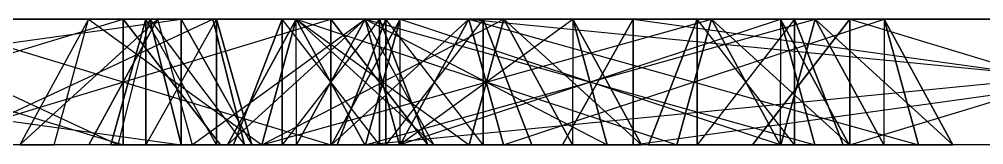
# Model space of a CAD drawing. Extents: x -3500 to 3500, y -22 to 22.
# Drawn here: x -1537.15 to -1518.94, y 19.69 to 22.05 of the extents above; entities that cross this region are included whole.
import ezdxf

# ---------------------------------------------------------------- set-up
doc = ezdxf.new("R2010")
doc.units = 0
doc.layers.add('UB3D', color=1, linetype='CONTINUOUS')

msp = doc.modelspace()

# ---------------------------------------------------------------- linework, layer by layer
at = {"layer": 'UB3D', "color": 2}
for points in [[(-1551.155591, 22.047244, -1537.809488), (-1551.155591, 19.685039, -1538.476142), (-1534.088898, 22.047244, -1537.809488)], [(-1551.155591, 19.685039, -1538.476142), (-1534.088898, 22.047244, -1537.809488), (-1534.088898, 19.685039, -1538.476142)], [(-1551.155591, 19.685039, -1535.809528), (-1551.155591, 22.047244, -1536.476181), (-1534.088898, 19.685039, -1535.809528)], [(-1551.155591, 22.047244, -1536.476181), (-1534.088898, 19.685039, -1535.809528), (-1534.088898, 22.047244, -1536.476181)], [(-1551.155591, 22.047244, -1537.809488), (-1551.155591, 22.047244, -1536.476181), (-1534.088898, 22.047244, -1537.809488)], [(-1551.155591, 22.047244, -1536.476181), (-1534.088898, 22.047244, -1537.809488), (-1534.088898, 22.047244, -1536.476181)], [(-1543.027126, 22.047244, 1207.270354), (-1543.027126, 19.685039, 1206.351732), (-1535.18811, 22.047244, 1207.270354)], [(-1543.027126, 19.685039, 1206.351732), (-1535.18811, 22.047244, 1207.270354), (-1535.18811, 19.685039, 1206.351732)], [(-1543.027126, 19.685039, 1210.02622), (-1543.027126, 22.047244, 1209.107598), (-1535.18811, 19.685039, 1210.02622)], [(-1543.027126, 22.047244, 1209.107598), (-1535.18811, 19.685039, 1210.02622), (-1535.18811, 22.047244, 1209.107598)], [(-1543.027126, 22.047244, 1207.270354), (-1543.027126, 22.047244, 1209.107598), (-1535.18811, 22.047244, 1207.270354)], [(-1543.027126, 22.047244, 1209.107598), (-1535.18811, 22.047244, 1207.270354), (-1535.18811, 22.047244, 1209.107598)], [(-1540.971378, 19.685039, -1556.548701), (-1540.374567, 22.047244, -1556.845787), (-1535.28248, 19.685039, -1545.120118)], [(-1540.374567, 22.047244, -1556.845787), (-1535.28248, 19.685039, -1545.120118), (-1534.685669, 22.047244, -1545.417205)], [(-1539.181024, 22.047244, -1557.439882), (-1540.374567, 22.047244, -1556.845787), (-1533.492126, 22.047244, -1546.011299)], [(-1540.374567, 22.047244, -1556.845787), (-1533.492126, 22.047244, -1546.011299), (-1534.685669, 22.047244, -1545.417205)], [(-1539.181024, 22.047244, -1557.439882), (-1538.584213, 19.685039, -1557.736969), (-1533.492126, 22.047244, -1546.011299)], [(-1539.107638, 22.047244, 1289.94752), (-1539.107638, 19.685039, 1289.028898), (-1531.268622, 22.047244, 1289.94752)], [(-1539.107638, 19.685039, 1289.028898), (-1531.268622, 22.047244, 1289.94752), (-1531.268622, 19.685039, 1289.028898)], [(-1539.107638, 19.685039, 1292.703386), (-1539.107638, 22.047244, 1291.784764), (-1531.268622, 19.685039, 1292.703386)], [(-1539.107638, 22.047244, 1291.784764), (-1531.268622, 19.685039, 1292.703386), (-1531.268622, 22.047244, 1291.784764)], [(-1539.107638, 22.047244, 1289.94752), (-1539.107638, 22.047244, 1291.784764), (-1531.268622, 22.047244, 1289.94752)], [(-1539.107638, 22.047244, 1291.784764), (-1531.268622, 22.047244, 1289.94752), (-1531.268622, 22.047244, 1291.784764)], [(-1539.107638, 22.047244, 1262.388465), (-1539.107638, 19.685039, 1261.469843), (-1531.268622, 22.047244, 1262.388465)], [(-1539.107638, 19.685039, 1261.469843), (-1531.268622, 22.047244, 1262.388465), (-1531.268622, 19.685039, 1261.469843)], [(-1539.107638, 19.685039, 1265.144331), (-1539.107638, 22.047244, 1264.225709), (-1531.268622, 19.685039, 1265.144331)], [(-1539.107638, 22.047244, 1264.225709), (-1531.268622, 19.685039, 1265.144331), (-1531.268622, 22.047244, 1264.225709)], [(-1539.107638, 22.047244, 1262.388465), (-1539.107638, 22.047244, 1264.225709), (-1531.268622, 22.047244, 1262.388465)], [(-1539.107638, 22.047244, 1264.225709), (-1531.268622, 22.047244, 1262.388465), (-1531.268622, 22.047244, 1264.225709)], [(-1539.107638, 22.047244, 1345.06563), (-1539.107638, 19.685039, 1344.147008), (-1531.268622, 22.047244, 1345.06563)], [(-1539.107638, 19.685039, 1344.147008), (-1531.268622, 22.047244, 1345.06563), (-1531.268622, 19.685039, 1344.147008)], [(-1539.107638, 19.685039, 1347.821496), (-1539.107638, 22.047244, 1346.902874), (-1531.268622, 19.685039, 1347.821496)], [(-1539.107638, 22.047244, 1346.902874), (-1531.268622, 19.685039, 1347.821496), (-1531.268622, 22.047244, 1346.902874)], [(-1539.107638, 22.047244, 1345.06563), (-1539.107638, 22.047244, 1346.902874), (-1531.268622, 22.047244, 1345.06563)], [(-1539.107638, 22.047244, 1346.902874), (-1531.268622, 22.047244, 1345.06563), (-1531.268622, 22.047244, 1346.902874)], [(-1539.107638, 22.047244, 1317.506575), (-1539.107638, 19.685039, 1316.587953), (-1531.268622, 22.047244, 1317.506575)], [(-1539.107638, 19.685039, 1316.587953), (-1531.268622, 22.047244, 1317.506575), (-1531.268622, 19.685039, 1316.587953)], [(-1539.107638, 19.685039, 1320.262441), (-1539.107638, 22.047244, 1319.343819), (-1531.268622, 19.685039, 1320.262441)], [(-1539.107638, 22.047244, 1319.343819), (-1531.268622, 19.685039, 1320.262441), (-1531.268622, 22.047244, 1319.343819)], [(-1539.107638, 22.047244, 1317.506575), (-1539.107638, 22.047244, 1319.343819), (-1531.268622, 22.047244, 1317.506575)], [(-1539.107638, 22.047244, 1319.343819), (-1531.268622, 22.047244, 1317.506575), (-1531.268622, 22.047244, 1319.343819)], [(-1538.584213, 19.685039, -1557.736969), (-1533.492126, 22.047244, -1546.011299), (-1532.895315, 19.685039, -1546.308386)], [(-1537.135315, 19.685039, 1207.535039), (-1536.490118, 19.685039, 1209.485197), (-1535.839094, 22.047244, 1208.837047)], [(-1535.833346, 19.685039, 1206.238898), (-1537.135315, 19.685039, 1207.535039), (-1534.537126, 22.047244, 1207.540906)], [(-1537.135315, 19.685039, 1207.535039), (-1534.537126, 22.047244, 1207.540906), (-1535.839094, 22.047244, 1208.837047)], [(-1536.490118, 19.685039, 1209.485197), (-1535.839094, 22.047244, 1208.837047), (-1532.57063, 19.685039, 1213.422205)], [(-1535.839094, 22.047244, 1208.837047), (-1532.57063, 19.685039, 1213.422205), (-1531.919606, 22.047244, 1212.774055)], [(-1534.537126, 22.047244, 1207.540906), (-1535.839094, 22.047244, 1208.837047), (-1530.617638, 22.047244, 1211.477913)], [(-1535.839094, 22.047244, 1208.837047), (-1530.617638, 22.047244, 1211.477913), (-1531.919606, 22.047244, 1212.774055)], [(-1535.833346, 19.685039, 1206.238898), (-1534.537126, 22.047244, 1207.540906), (-1533.886102, 19.685039, 1206.892756)], [(-1534.755551, 19.685039, -1527.23811), (-1534.755551, 22.047244, -1528.571417), (-1535.422205, 19.685039, -1528.571417)], [(-1534.755551, 22.047244, -1528.571417), (-1535.422205, 19.685039, -1528.571417), (-1534.755551, 22.047244, -1545.714252)], [(-1535.422205, 19.685039, -1528.571417), (-1534.755551, 22.047244, -1545.714252), (-1535.422205, 19.685039, -1545.714252)], [(-1534.755551, 22.047244, -1545.714252), (-1535.422205, 19.685039, -1545.714252), (-1534.755551, 19.685039, -1547.047559)], [(-1535.28248, 19.685039, -1545.120118), (-1534.685669, 22.047244, -1545.417205), (-1534.091535, 19.685039, -1544.223622)], [(-1535.18811, 22.047244, 1207.270354), (-1535.18811, 19.685039, 1206.351732), (-1533.350866, 19.685039, 1207.270354)], [(-1535.18811, 19.685039, 1210.02622), (-1535.18811, 22.047244, 1209.107598), (-1533.350866, 19.685039, 1209.107598)], [(-1535.18811, 22.047244, 1207.270354), (-1535.18811, 22.047244, 1209.107598), (-1533.350866, 19.685039, 1207.270354)], [(-1535.18811, 22.047244, 1209.107598), (-1533.350866, 19.685039, 1207.270354), (-1533.350866, 19.685039, 1209.107598)], [(-1534.755551, 19.685039, -1527.23811), (-1533.422244, 19.685039, -1527.23811), (-1534.755551, 22.047244, -1528.571417)], [(-1533.422244, 19.685039, -1527.23811), (-1534.755551, 22.047244, -1528.571417), (-1533.422244, 22.047244, -1528.571417)], [(-1534.755551, 22.047244, -1528.571417), (-1533.422244, 22.047244, -1528.571417), (-1534.755551, 22.047244, -1545.714252)], [(-1533.422244, 22.047244, -1528.571417), (-1534.755551, 22.047244, -1545.714252), (-1533.422244, 22.047244, -1545.714252)], [(-1534.755551, 22.047244, -1545.714252), (-1533.422244, 22.047244, -1545.714252), (-1534.755551, 19.685039, -1547.047559)], [(-1533.422244, 22.047244, -1545.714252), (-1534.755551, 19.685039, -1547.047559), (-1533.422244, 19.685039, -1547.047559)], [(-1533.492126, 22.047244, -1546.011299), (-1534.685669, 22.047244, -1545.417205), (-1532.897992, 19.685039, -1544.817717)], [(-1534.685669, 22.047244, -1545.417205), (-1532.897992, 19.685039, -1544.817717), (-1534.091535, 19.685039, -1544.223622)], [(-1534.537126, 22.047244, 1207.540906), (-1533.886102, 19.685039, 1206.892756), (-1530.617638, 22.047244, 1211.477913)], [(-1534.088898, 22.047244, -1537.809488), (-1534.088898, 19.685039, -1538.476142), (-1532.755591, 19.685039, -1537.809488)], [(-1534.088898, 19.685039, -1535.809528), (-1534.088898, 22.047244, -1536.476181), (-1532.755591, 19.685039, -1536.476181)], [(-1534.088898, 22.047244, -1537.809488), (-1534.088898, 22.047244, -1536.476181), (-1532.755591, 19.685039, -1537.809488)], [(-1534.088898, 22.047244, -1536.476181), (-1532.755591, 19.685039, -1537.809488), (-1532.755591, 19.685039, -1536.476181)], [(-1533.886102, 19.685039, 1206.892756), (-1530.617638, 22.047244, 1211.477913), (-1529.966614, 19.685039, 1210.829764)], [(-1533.492126, 22.047244, -1546.011299), (-1532.895315, 19.685039, -1546.308386), (-1532.897992, 19.685039, -1544.817717)], [(-1533.422244, 19.685039, -1527.23811), (-1532.755591, 19.685039, -1528.571417), (-1533.422244, 22.047244, -1528.571417)], [(-1532.755591, 19.685039, -1528.571417), (-1533.422244, 22.047244, -1528.571417), (-1532.755591, 19.685039, -1545.714252)], [(-1533.422244, 22.047244, -1528.571417), (-1532.755591, 19.685039, -1545.714252), (-1533.422244, 22.047244, -1545.714252)], [(-1532.755591, 19.685039, -1545.714252), (-1533.422244, 22.047244, -1545.714252), (-1533.422244, 19.685039, -1547.047559)], [(-1533.215827, 19.685039, 1291.520039), (-1531.919606, 22.047244, 1290.218031), (-1532.57063, 19.685039, 1289.569921)], [(-1533.215827, 19.685039, 1291.520039), (-1531.913858, 19.685039, 1292.81626), (-1531.919606, 22.047244, 1290.218031)], [(-1533.215827, 19.685039, 1262.653189), (-1532.57063, 19.685039, 1264.603307), (-1531.919606, 22.047244, 1263.955197)], [(-1531.913858, 19.685039, 1261.356969), (-1533.215827, 19.685039, 1262.653189), (-1530.617638, 22.047244, 1262.658976)], [(-1533.215827, 19.685039, 1262.653189), (-1530.617638, 22.047244, 1262.658976), (-1531.919606, 22.047244, 1263.955197)], [(-1533.215827, 19.685039, 1346.63815), (-1531.919606, 22.047244, 1345.336142), (-1532.57063, 19.685039, 1344.688031)], [(-1533.215827, 19.685039, 1346.63815), (-1531.913858, 19.685039, 1347.93437), (-1531.919606, 22.047244, 1345.336142)], [(-1533.215827, 19.685039, 1317.771299), (-1532.57063, 19.685039, 1319.721417), (-1531.919606, 22.047244, 1319.073307)], [(-1531.913858, 19.685039, 1316.475079), (-1533.215827, 19.685039, 1317.771299), (-1530.617638, 22.047244, 1317.777087)], [(-1533.215827, 19.685039, 1317.771299), (-1530.617638, 22.047244, 1317.777087), (-1531.919606, 22.047244, 1319.073307)], [(-1532.187244, 19.685039, 1237.585276), (-1532.187244, 22.047244, 1235.748031), (-1533.105866, 19.685039, 1235.748031)], [(-1532.187244, 22.047244, 1235.748031), (-1533.105866, 19.685039, 1235.748031), (-1532.187244, 22.047244, 1212.125984)], [(-1533.105866, 19.685039, 1235.748031), (-1532.187244, 22.047244, 1212.125984), (-1533.105866, 19.685039, 1212.125984)], [(-1532.187244, 22.047244, 1212.125984), (-1533.105866, 19.685039, 1212.125984), (-1532.187244, 19.685039, 1210.28874)], [(-1532.57063, 19.685039, 1213.422205), (-1531.919606, 22.047244, 1212.774055), (-1530.623386, 19.685039, 1214.076063)], [(-1531.919606, 22.047244, 1290.218031), (-1532.57063, 19.685039, 1289.569921), (-1528.000079, 22.047244, 1286.281024)], [(-1532.57063, 19.685039, 1289.569921), (-1528.000079, 22.047244, 1286.281024), (-1528.651102, 19.685039, 1285.632913)], [(-1532.57063, 19.685039, 1264.603307), (-1531.919606, 22.047244, 1263.955197), (-1528.651102, 19.685039, 1268.540315)], [(-1531.919606, 22.047244, 1345.336142), (-1532.57063, 19.685039, 1344.688031), (-1524.080591, 22.047244, 1337.462126)], [(-1532.57063, 19.685039, 1344.688031), (-1524.080591, 22.047244, 1337.462126), (-1524.731614, 19.685039, 1336.814016)], [(-1532.57063, 19.685039, 1319.721417), (-1531.919606, 22.047244, 1319.073307), (-1524.731614, 19.685039, 1327.595433)], [(-1532.187244, 19.685039, 1237.585276), (-1530.35, 19.685039, 1237.585276), (-1532.187244, 22.047244, 1235.748031)], [(-1530.35, 19.685039, 1237.585276), (-1532.187244, 22.047244, 1235.748031), (-1530.35, 22.047244, 1235.748031)], [(-1532.187244, 22.047244, 1235.748031), (-1530.35, 22.047244, 1235.748031), (-1532.187244, 22.047244, 1212.125984)], [(-1530.35, 22.047244, 1235.748031), (-1532.187244, 22.047244, 1212.125984), (-1530.35, 22.047244, 1212.125984)], [(-1532.187244, 22.047244, 1212.125984), (-1530.35, 22.047244, 1212.125984), (-1532.187244, 19.685039, 1210.28874)], [(-1530.35, 22.047244, 1212.125984), (-1532.187244, 19.685039, 1210.28874), (-1530.35, 19.685039, 1210.28874)], [(-1530.617638, 22.047244, 1211.477913), (-1531.919606, 22.047244, 1212.774055), (-1529.321417, 19.685039, 1212.779921)], [(-1531.919606, 22.047244, 1212.774055), (-1529.321417, 19.685039, 1212.779921), (-1530.623386, 19.685039, 1214.076063)], [(-1531.913858, 19.685039, 1292.81626), (-1531.919606, 22.047244, 1290.218031), (-1530.617638, 22.047244, 1291.514252)], [(-1531.919606, 22.047244, 1290.218031), (-1530.617638, 22.047244, 1291.514252), (-1528.000079, 22.047244, 1286.281024)], [(-1531.919606, 22.047244, 1263.955197), (-1528.651102, 19.685039, 1268.540315), (-1528.000079, 22.047244, 1267.892205)], [(-1530.617638, 22.047244, 1262.658976), (-1531.919606, 22.047244, 1263.955197), (-1526.69811, 22.047244, 1266.595984)], [(-1531.919606, 22.047244, 1263.955197), (-1526.69811, 22.047244, 1266.595984), (-1528.000079, 22.047244, 1267.892205)], [(-1531.913858, 19.685039, 1347.93437), (-1531.919606, 22.047244, 1345.336142), (-1530.617638, 22.047244, 1346.632362)], [(-1531.919606, 22.047244, 1345.336142), (-1530.617638, 22.047244, 1346.632362), (-1524.080591, 22.047244, 1337.462126)], [(-1531.919606, 22.047244, 1319.073307), (-1524.731614, 19.685039, 1327.595433), (-1524.080591, 22.047244, 1326.947323)], [(-1530.617638, 22.047244, 1317.777087), (-1531.919606, 22.047244, 1319.073307), (-1522.778622, 22.047244, 1325.651102)], [(-1531.919606, 22.047244, 1319.073307), (-1522.778622, 22.047244, 1325.651102), (-1524.080591, 22.047244, 1326.947323)], [(-1531.913858, 19.685039, 1292.81626), (-1529.966614, 19.685039, 1292.162362), (-1530.617638, 22.047244, 1291.514252)], [(-1531.913858, 19.685039, 1261.356969), (-1530.617638, 22.047244, 1262.658976), (-1529.966614, 19.685039, 1262.010866)], [(-1531.913858, 19.685039, 1347.93437), (-1529.966614, 19.685039, 1347.280472), (-1530.617638, 22.047244, 1346.632362)], [(-1531.913858, 19.685039, 1316.475079), (-1530.617638, 22.047244, 1317.777087), (-1529.966614, 19.685039, 1317.128976)], [(-1531.268622, 22.047244, 1289.94752), (-1531.268622, 19.685039, 1289.028898), (-1529.431378, 19.685039, 1289.94752)], [(-1531.268622, 19.685039, 1292.703386), (-1531.268622, 22.047244, 1291.784764), (-1529.431378, 19.685039, 1291.784764)], [(-1531.268622, 22.047244, 1289.94752), (-1531.268622, 22.047244, 1291.784764), (-1529.431378, 19.685039, 1289.94752)], [(-1531.268622, 22.047244, 1291.784764), (-1529.431378, 19.685039, 1289.94752), (-1529.431378, 19.685039, 1291.784764)], [(-1531.268622, 22.047244, 1262.388465), (-1531.268622, 19.685039, 1261.469843), (-1529.431378, 19.685039, 1262.388465)], [(-1531.268622, 19.685039, 1265.144331), (-1531.268622, 22.047244, 1264.225709), (-1529.431378, 19.685039, 1264.225709)], [(-1531.268622, 22.047244, 1262.388465), (-1531.268622, 22.047244, 1264.225709), (-1529.431378, 19.685039, 1262.388465)], [(-1531.268622, 22.047244, 1264.225709), (-1529.431378, 19.685039, 1262.388465), (-1529.431378, 19.685039, 1264.225709)], [(-1531.268622, 22.047244, 1345.06563), (-1531.268622, 19.685039, 1344.147008), (-1529.431378, 19.685039, 1345.06563)], [(-1531.268622, 19.685039, 1347.821496), (-1531.268622, 22.047244, 1346.902874), (-1529.431378, 19.685039, 1346.902874)], [(-1531.268622, 22.047244, 1345.06563), (-1531.268622, 22.047244, 1346.902874), (-1529.431378, 19.685039, 1345.06563)], [(-1531.268622, 22.047244, 1346.902874), (-1529.431378, 19.685039, 1345.06563), (-1529.431378, 19.685039, 1346.902874)], [(-1531.268622, 22.047244, 1317.506575), (-1531.268622, 19.685039, 1316.587953), (-1529.431378, 19.685039, 1317.506575)], [(-1531.268622, 19.685039, 1320.262441), (-1531.268622, 22.047244, 1319.343819), (-1529.431378, 19.685039, 1319.343819)], [(-1531.268622, 22.047244, 1317.506575), (-1531.268622, 22.047244, 1319.343819), (-1529.431378, 19.685039, 1317.506575)], [(-1531.268622, 22.047244, 1319.343819), (-1529.431378, 19.685039, 1317.506575), (-1529.431378, 19.685039, 1319.343819)], [(-1531.256063, 19.685039, 1370.260197), (-1529.959843, 22.047244, 1368.958189), (-1530.610866, 19.685039, 1368.310079)], [(-1531.256063, 19.685039, 1370.260197), (-1529.954094, 19.685039, 1371.556417), (-1529.959843, 22.047244, 1368.958189)], [(-1531.256063, 19.685039, 1392.574449), (-1530.610866, 19.685039, 1394.524567), (-1529.959843, 22.047244, 1393.876457)], [(-1529.954094, 19.685039, 1391.278228), (-1531.256063, 19.685039, 1392.574449), (-1528.657874, 22.047244, 1392.580236)], [(-1531.256063, 19.685039, 1392.574449), (-1528.657874, 22.047244, 1392.580236), (-1529.959843, 22.047244, 1393.876457)], [(-1531.256063, 19.685039, 1393.882244), (-1529.959843, 22.047244, 1392.580236), (-1530.610866, 19.685039, 1391.932126)], [(-1531.256063, 19.685039, 1393.882244), (-1529.954094, 19.685039, 1395.178465), (-1529.959843, 22.047244, 1392.580236)], [(-1530.22748, 19.685039, 1395.065591), (-1530.22748, 22.047244, 1393.228346), (-1531.146102, 19.685039, 1393.228346)], [(-1530.22748, 22.047244, 1393.228346), (-1531.146102, 19.685039, 1393.228346), (-1530.22748, 22.047244, 1369.606299)], [(-1531.146102, 19.685039, 1393.228346), (-1530.22748, 22.047244, 1369.606299), (-1531.146102, 19.685039, 1369.606299)], [(-1530.22748, 22.047244, 1369.606299), (-1531.146102, 19.685039, 1369.606299), (-1530.22748, 19.685039, 1367.769055)], [(-1530.617638, 22.047244, 1211.477913), (-1529.966614, 19.685039, 1210.829764), (-1529.321417, 19.685039, 1212.779921)], [(-1529.966614, 19.685039, 1292.162362), (-1530.617638, 22.047244, 1291.514252), (-1526.047087, 19.685039, 1288.225354)], [(-1530.617638, 22.047244, 1291.514252), (-1526.047087, 19.685039, 1288.225354), (-1526.69811, 22.047244, 1287.577244)], [(-1530.617638, 22.047244, 1291.514252), (-1528.000079, 22.047244, 1286.281024), (-1526.69811, 22.047244, 1287.577244)], [(-1530.617638, 22.047244, 1262.658976), (-1529.966614, 19.685039, 1262.010866), (-1526.69811, 22.047244, 1266.595984)], [(-1529.966614, 19.685039, 1347.280472), (-1530.617638, 22.047244, 1346.632362), (-1522.127598, 19.685039, 1339.406457)], [(-1530.617638, 22.047244, 1346.632362), (-1522.127598, 19.685039, 1339.406457), (-1522.778622, 22.047244, 1338.758346)], [(-1530.617638, 22.047244, 1346.632362), (-1524.080591, 22.047244, 1337.462126), (-1522.778622, 22.047244, 1338.758346)], [(-1530.617638, 22.047244, 1317.777087), (-1529.966614, 19.685039, 1317.128976), (-1522.778622, 22.047244, 1325.651102)], [(-1529.959843, 22.047244, 1368.958189), (-1530.610866, 19.685039, 1368.310079), (-1522.120827, 22.047244, 1361.084173)], [(-1530.610866, 19.685039, 1368.310079), (-1522.120827, 22.047244, 1361.084173), (-1522.77185, 19.685039, 1360.436063)], [(-1530.610866, 19.685039, 1394.524567), (-1529.959843, 22.047244, 1393.876457), (-1522.77185, 19.685039, 1402.398583)], [(-1529.959843, 22.047244, 1392.580236), (-1530.610866, 19.685039, 1391.932126), (-1506.442795, 22.047244, 1368.958189)], [(-1530.610866, 19.685039, 1391.932126), (-1506.442795, 22.047244, 1368.958189), (-1507.093819, 19.685039, 1368.310079)], [(-1530.35, 19.685039, 1237.585276), (-1529.431378, 19.685039, 1235.748031), (-1530.35, 22.047244, 1235.748031)], [(-1529.431378, 19.685039, 1235.748031), (-1530.35, 22.047244, 1235.748031), (-1529.431378, 19.685039, 1212.125984)], [(-1530.35, 22.047244, 1235.748031), (-1529.431378, 19.685039, 1212.125984), (-1530.35, 22.047244, 1212.125984)], [(-1529.431378, 19.685039, 1212.125984), (-1530.35, 22.047244, 1212.125984), (-1530.35, 19.685039, 1210.28874)], [(-1530.22748, 19.685039, 1395.065591), (-1528.390236, 19.685039, 1395.065591), (-1530.22748, 22.047244, 1393.228346)], [(-1528.390236, 19.685039, 1395.065591), (-1530.22748, 22.047244, 1393.228346), (-1528.390236, 22.047244, 1393.228346)], [(-1530.22748, 22.047244, 1393.228346), (-1528.390236, 22.047244, 1393.228346), (-1530.22748, 22.047244, 1369.606299)], [(-1528.390236, 22.047244, 1393.228346), (-1530.22748, 22.047244, 1369.606299), (-1528.390236, 22.047244, 1369.606299)], [(-1530.22748, 22.047244, 1369.606299), (-1528.390236, 22.047244, 1369.606299), (-1530.22748, 19.685039, 1367.769055)], [(-1528.390236, 22.047244, 1369.606299), (-1530.22748, 19.685039, 1367.769055), (-1528.390236, 19.685039, 1367.769055)], [(-1529.966614, 19.685039, 1262.010866), (-1526.69811, 22.047244, 1266.595984), (-1526.047087, 19.685039, 1265.947874)], [(-1529.966614, 19.685039, 1317.128976), (-1522.778622, 22.047244, 1325.651102), (-1522.127598, 19.685039, 1325.002992)], [(-1529.954094, 19.685039, 1371.556417), (-1529.959843, 22.047244, 1368.958189), (-1528.657874, 22.047244, 1370.254409)], [(-1529.959843, 22.047244, 1368.958189), (-1528.657874, 22.047244, 1370.254409), (-1522.120827, 22.047244, 1361.084173)], [(-1529.959843, 22.047244, 1393.876457), (-1522.77185, 19.685039, 1402.398583), (-1522.120827, 22.047244, 1401.750472)], [(-1528.657874, 22.047244, 1392.580236), (-1529.959843, 22.047244, 1393.876457), (-1520.818858, 22.047244, 1400.454252)], [(-1529.959843, 22.047244, 1393.876457), (-1520.818858, 22.047244, 1400.454252), (-1522.120827, 22.047244, 1401.750472)], [(-1529.954094, 19.685039, 1395.178465), (-1529.959843, 22.047244, 1392.580236), (-1528.657874, 22.047244, 1393.876457)], [(-1529.959843, 22.047244, 1392.580236), (-1528.657874, 22.047244, 1393.876457), (-1506.442795, 22.047244, 1368.958189)], [(-1529.954094, 19.685039, 1371.556417), (-1528.00685, 19.685039, 1370.90252), (-1528.657874, 22.047244, 1370.254409)], [(-1529.954094, 19.685039, 1391.278228), (-1528.657874, 22.047244, 1392.580236), (-1528.00685, 19.685039, 1391.932126)], [(-1529.954094, 19.685039, 1395.178465), (-1528.00685, 19.685039, 1394.524567), (-1528.657874, 22.047244, 1393.876457)], [(-1528.00685, 19.685039, 1370.90252), (-1528.657874, 22.047244, 1370.254409), (-1520.167835, 19.685039, 1363.028504)], [(-1528.657874, 22.047244, 1370.254409), (-1520.167835, 19.685039, 1363.028504), (-1520.818858, 22.047244, 1362.380394)], [(-1528.657874, 22.047244, 1370.254409), (-1522.120827, 22.047244, 1361.084173), (-1520.818858, 22.047244, 1362.380394)], [(-1528.657874, 22.047244, 1392.580236), (-1528.00685, 19.685039, 1391.932126), (-1520.818858, 22.047244, 1400.454252)], [(-1528.00685, 19.685039, 1394.524567), (-1528.657874, 22.047244, 1393.876457), (-1504.489803, 19.685039, 1370.90252)], [(-1528.657874, 22.047244, 1393.876457), (-1504.489803, 19.685039, 1370.90252), (-1505.140827, 22.047244, 1370.254409)], [(-1528.657874, 22.047244, 1393.876457), (-1506.442795, 22.047244, 1368.958189), (-1505.140827, 22.047244, 1370.254409)], [(-1528.000079, 22.047244, 1286.281024), (-1528.651102, 19.685039, 1285.632913), (-1526.703858, 19.685039, 1284.979016)], [(-1528.651102, 19.685039, 1268.540315), (-1528.000079, 22.047244, 1267.892205), (-1526.703858, 19.685039, 1269.194213)], [(-1528.390236, 19.685039, 1395.065591), (-1527.471614, 19.685039, 1393.228346), (-1528.390236, 22.047244, 1393.228346)], [(-1527.471614, 19.685039, 1393.228346), (-1528.390236, 22.047244, 1393.228346), (-1527.471614, 19.685039, 1369.606299)], [(-1528.390236, 22.047244, 1393.228346), (-1527.471614, 19.685039, 1369.606299), (-1528.390236, 22.047244, 1369.606299)], [(-1527.471614, 19.685039, 1369.606299), (-1528.390236, 22.047244, 1369.606299), (-1528.390236, 19.685039, 1367.769055)], [(-1528.00685, 19.685039, 1391.932126), (-1520.818858, 22.047244, 1400.454252), (-1520.167835, 19.685039, 1399.806142)], [(-1528.000079, 22.047244, 1286.281024), (-1526.69811, 22.047244, 1287.577244), (-1526.703858, 19.685039, 1284.979016)], [(-1526.69811, 22.047244, 1266.595984), (-1528.000079, 22.047244, 1267.892205), (-1525.40189, 19.685039, 1267.897992)], [(-1528.000079, 22.047244, 1267.892205), (-1525.40189, 19.685039, 1267.897992), (-1526.703858, 19.685039, 1269.194213)], [(-1526.888898, 19.685039, -1557.809488), (-1525.555591, 22.047244, -1557.809488), (-1525.555591, 19.685039, -1558.476142)], [(-1526.888898, 19.685039, -1556.476181), (-1525.555591, 19.685039, -1555.809528), (-1525.555591, 22.047244, -1556.476181)], [(-1526.888898, 19.685039, -1557.809488), (-1526.888898, 19.685039, -1556.476181), (-1525.555591, 22.047244, -1557.809488)], [(-1526.888898, 19.685039, -1556.476181), (-1525.555591, 22.047244, -1557.809488), (-1525.555591, 22.047244, -1556.476181)], [(-1526.69811, 22.047244, 1287.577244), (-1526.703858, 19.685039, 1284.979016), (-1525.40189, 19.685039, 1286.275236)], [(-1526.047087, 19.685039, 1288.225354), (-1526.69811, 22.047244, 1287.577244), (-1525.40189, 19.685039, 1286.275236)], [(-1526.69811, 22.047244, 1266.595984), (-1526.047087, 19.685039, 1265.947874), (-1525.40189, 19.685039, 1267.897992)], [(-1525.555591, 22.047244, -1557.809488), (-1525.555591, 19.685039, -1558.476142), (-1508.488898, 22.047244, -1557.809488)], [(-1525.555591, 19.685039, -1558.476142), (-1508.488898, 22.047244, -1557.809488), (-1508.488898, 19.685039, -1558.476142)], [(-1525.555591, 19.685039, -1555.809528), (-1525.555591, 22.047244, -1556.476181), (-1508.488898, 19.685039, -1555.809528)], [(-1525.555591, 22.047244, -1556.476181), (-1508.488898, 19.685039, -1555.809528), (-1508.488898, 22.047244, -1556.476181)], [(-1525.555591, 22.047244, -1557.809488), (-1525.555591, 22.047244, -1556.476181), (-1508.488898, 22.047244, -1557.809488)], [(-1525.555591, 22.047244, -1556.476181), (-1508.488898, 22.047244, -1557.809488), (-1508.488898, 22.047244, -1556.476181)], [(-1524.348228, 19.685039, 1339.94748), (-1524.348228, 22.047244, 1338.110236), (-1525.26685, 19.685039, 1338.110236)], [(-1524.348228, 22.047244, 1338.110236), (-1525.26685, 19.685039, 1338.110236), (-1524.348228, 22.047244, 1326.299213)], [(-1525.26685, 19.685039, 1338.110236), (-1524.348228, 22.047244, 1326.299213), (-1525.26685, 19.685039, 1326.299213)], [(-1524.348228, 22.047244, 1326.299213), (-1525.26685, 19.685039, 1326.299213), (-1524.348228, 19.685039, 1324.461969)], [(-1524.080591, 22.047244, 1337.462126), (-1524.731614, 19.685039, 1336.814016), (-1522.78437, 19.685039, 1336.160118)], [(-1524.731614, 19.685039, 1327.595433), (-1524.080591, 22.047244, 1326.947323), (-1522.78437, 19.685039, 1328.249331)], [(-1524.348228, 19.685039, 1339.94748), (-1522.510984, 19.685039, 1339.94748), (-1524.348228, 22.047244, 1338.110236)], [(-1522.510984, 19.685039, 1339.94748), (-1524.348228, 22.047244, 1338.110236), (-1522.510984, 22.047244, 1338.110236)], [(-1524.348228, 22.047244, 1338.110236), (-1522.510984, 22.047244, 1338.110236), (-1524.348228, 22.047244, 1326.299213)], [(-1522.510984, 22.047244, 1338.110236), (-1524.348228, 22.047244, 1326.299213), (-1522.510984, 22.047244, 1326.299213)], [(-1524.348228, 22.047244, 1326.299213), (-1522.510984, 22.047244, 1326.299213), (-1524.348228, 19.685039, 1324.461969)], [(-1522.510984, 22.047244, 1326.299213), (-1524.348228, 19.685039, 1324.461969), (-1522.510984, 19.685039, 1324.461969)], [(-1524.080591, 22.047244, 1337.462126), (-1522.778622, 22.047244, 1338.758346), (-1522.78437, 19.685039, 1336.160118)], [(-1522.778622, 22.047244, 1325.651102), (-1524.080591, 22.047244, 1326.947323), (-1521.482402, 19.685039, 1326.95311)], [(-1524.080591, 22.047244, 1326.947323), (-1521.482402, 19.685039, 1326.95311), (-1522.78437, 19.685039, 1328.249331)], [(-1523.307087, 19.685039, 1360.813661), (-1521.469843, 22.047244, 1360.813661), (-1521.469843, 19.685039, 1359.895039)], [(-1523.307087, 19.685039, 1362.650906), (-1521.469843, 19.685039, 1363.569528), (-1521.469843, 22.047244, 1362.650906)], [(-1523.307087, 19.685039, 1360.813661), (-1523.307087, 19.685039, 1362.650906), (-1521.469843, 22.047244, 1360.813661)], [(-1523.307087, 19.685039, 1362.650906), (-1521.469843, 22.047244, 1360.813661), (-1521.469843, 22.047244, 1362.650906)], [(-1523.307087, 19.685039, 1400.18374), (-1521.469843, 22.047244, 1400.18374), (-1521.469843, 19.685039, 1399.265118)], [(-1523.307087, 19.685039, 1402.020984), (-1521.469843, 19.685039, 1402.939606), (-1521.469843, 22.047244, 1402.020984)], [(-1523.307087, 19.685039, 1400.18374), (-1523.307087, 19.685039, 1402.020984), (-1521.469843, 22.047244, 1400.18374)], [(-1523.307087, 19.685039, 1402.020984), (-1521.469843, 22.047244, 1400.18374), (-1521.469843, 22.047244, 1402.020984)], [(-1522.778622, 22.047244, 1338.758346), (-1522.78437, 19.685039, 1336.160118), (-1521.482402, 19.685039, 1337.456339)], [(-1522.127598, 19.685039, 1339.406457), (-1522.778622, 22.047244, 1338.758346), (-1521.482402, 19.685039, 1337.456339)], [(-1522.778622, 22.047244, 1325.651102), (-1522.127598, 19.685039, 1325.002992), (-1521.482402, 19.685039, 1326.95311)], [(-1522.120827, 22.047244, 1361.084173), (-1522.77185, 19.685039, 1360.436063), (-1520.824606, 19.685039, 1359.782165)], [(-1522.77185, 19.685039, 1402.398583), (-1522.120827, 22.047244, 1401.750472), (-1520.824606, 19.685039, 1403.05248)], [(-1522.510984, 19.685039, 1339.94748), (-1521.592362, 19.685039, 1338.110236), (-1522.510984, 22.047244, 1338.110236)], [(-1521.592362, 19.685039, 1338.110236), (-1522.510984, 22.047244, 1338.110236), (-1521.592362, 19.685039, 1326.299213)], [(-1522.510984, 22.047244, 1338.110236), (-1521.592362, 19.685039, 1326.299213), (-1522.510984, 22.047244, 1326.299213)], [(-1521.592362, 19.685039, 1326.299213), (-1522.510984, 22.047244, 1326.299213), (-1522.510984, 19.685039, 1324.461969)], [(-1522.120827, 22.047244, 1361.084173), (-1520.818858, 22.047244, 1362.380394), (-1520.824606, 19.685039, 1359.782165)], [(-1520.818858, 22.047244, 1400.454252), (-1522.120827, 22.047244, 1401.750472), (-1519.522638, 19.685039, 1401.75626)], [(-1522.120827, 22.047244, 1401.750472), (-1519.522638, 19.685039, 1401.75626), (-1520.824606, 19.685039, 1403.05248)], [(-1521.469843, 22.047244, 1360.813661), (-1521.469843, 19.685039, 1359.895039), (-1513.630827, 22.047244, 1360.813661)], [(-1521.469843, 19.685039, 1359.895039), (-1513.630827, 22.047244, 1360.813661), (-1513.630827, 19.685039, 1359.895039)], [(-1521.469843, 19.685039, 1363.569528), (-1521.469843, 22.047244, 1362.650906), (-1513.630827, 19.685039, 1363.569528)], [(-1521.469843, 22.047244, 1362.650906), (-1513.630827, 19.685039, 1363.569528), (-1513.630827, 22.047244, 1362.650906)], [(-1521.469843, 22.047244, 1360.813661), (-1521.469843, 22.047244, 1362.650906), (-1513.630827, 22.047244, 1360.813661)], [(-1521.469843, 22.047244, 1362.650906), (-1513.630827, 22.047244, 1360.813661), (-1513.630827, 22.047244, 1362.650906)], [(-1521.469843, 22.047244, 1400.18374), (-1521.469843, 19.685039, 1399.265118), (-1513.630827, 22.047244, 1400.18374)], [(-1521.469843, 19.685039, 1399.265118), (-1513.630827, 22.047244, 1400.18374), (-1513.630827, 19.685039, 1399.265118)], [(-1521.469843, 19.685039, 1402.939606), (-1521.469843, 22.047244, 1402.020984), (-1513.630827, 19.685039, 1402.939606)], [(-1521.469843, 22.047244, 1402.020984), (-1513.630827, 19.685039, 1402.939606), (-1513.630827, 22.047244, 1402.020984)], [(-1521.469843, 22.047244, 1400.18374), (-1521.469843, 22.047244, 1402.020984), (-1513.630827, 22.047244, 1400.18374)], [(-1521.469843, 22.047244, 1402.020984), (-1513.630827, 22.047244, 1400.18374), (-1513.630827, 22.047244, 1402.020984)], [(-1520.818858, 22.047244, 1362.380394), (-1520.824606, 19.685039, 1359.782165), (-1519.522638, 19.685039, 1361.078386)], [(-1520.167835, 19.685039, 1363.028504), (-1520.818858, 22.047244, 1362.380394), (-1519.522638, 19.685039, 1361.078386)], [(-1520.818858, 22.047244, 1400.454252), (-1520.167835, 19.685039, 1399.806142), (-1519.522638, 19.685039, 1401.75626)]]:
    msp.add_3dface(points, dxfattribs=at)

doc.saveas('drawing.dxf')
